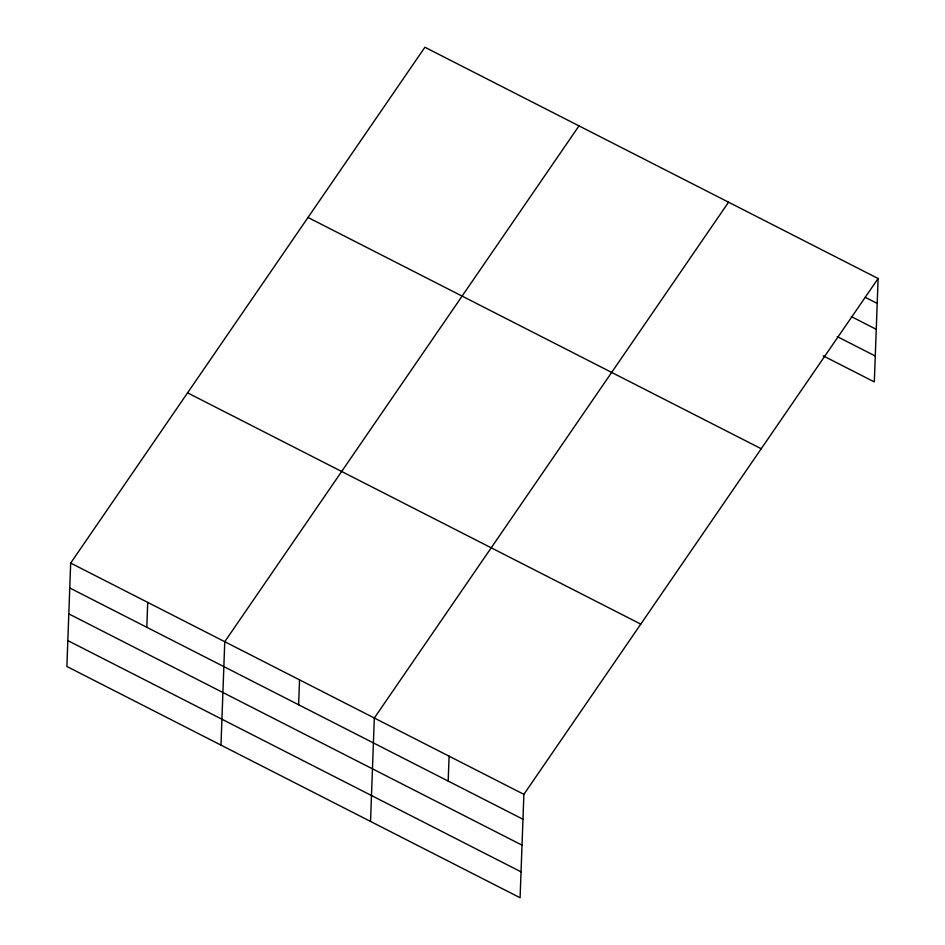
<?xml version="1.0" encoding="UTF-8"?>
<svg xmlns="http://www.w3.org/2000/svg" width="945" height="945" viewBox="0 0 945 945"><rect width="100%" height="100%" fill="white"/><g stroke="black" fill="none" stroke-linecap="round" stroke-linejoin="round"><path stroke-width="1.42" d="M70.674 563.078L66.882 666.485L520.093 897.75L523.884 794.343L878.118 278.515L424.907 47.25L70.674 563.078L523.884 794.343M146.806 627.291L147.715 602.39M220.976 745.121L224.768 641.702L579.001 125.886M298.632 704.769L299.541 679.868M370.534 821.429L374.326 718.023L728.56 202.195M448.19 781.078L449.099 756.189M878.118 278.515L874.326 381.922L823.166 355.816M865.396 297.391L877.208 303.416M851.327 316.599L876.251 329.321M837.235 336.597L875.271 356.017M308.011 217.468L761.221 448.733M187.571 392.848L640.781 624.125M69.765 587.979L522.975 819.244M68.808 613.884L522.018 845.149M67.827 640.58L521.038 871.845"/></g></svg>
